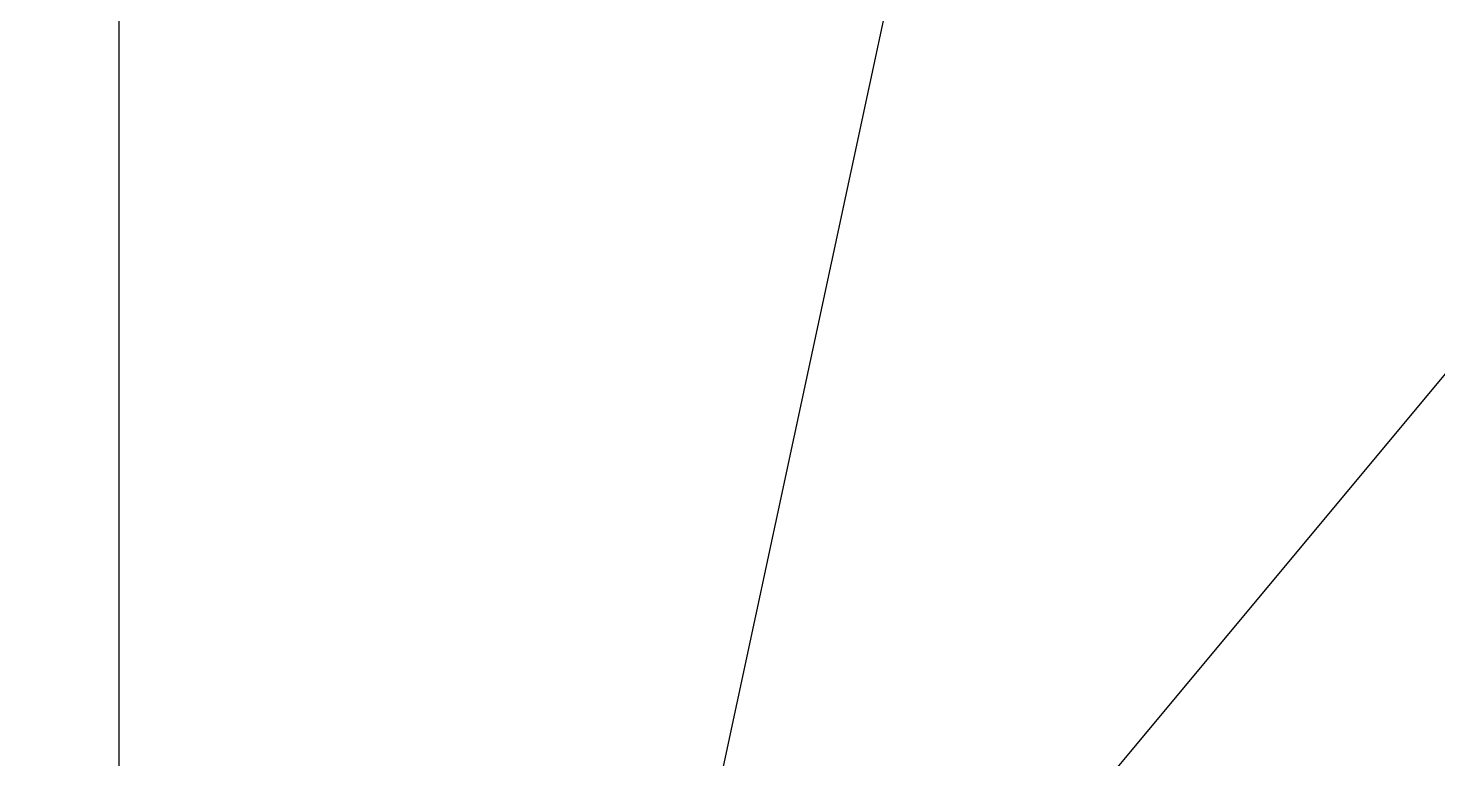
# Model space of a CAD drawing. Extents: x -439 to 3761, y 147 to 3065.
# Drawn here: x 1496.03 to 1525.36, y 2008.02 to 2023.22 of the extents above; entities that cross this region are included whole.
import ezdxf

# ---------------------------------------------------------------- set-up
doc = ezdxf.new("R2010")
doc.units = 0
doc.layers.add('TREE', color=3, linetype='CONTINUOUS')

msp = doc.modelspace()

# ---------------------------------------------------------------- hatches: boundary and pattern name
at = {"layer": 'TREE'}
h = msp.add_hatch(dxfattribs=at)
h.set_pattern_fill('AR-SAND', color=256, scale=6, style=0)
h.set_pattern_definition([(37.5, (-64.16, 405.9), (-9.6, 293.648), [0, -231.648, 0, -259.08, 0, -247.65]), (7.5, (-64.16, 405.9), (269.714, 430.095), [0, -124.968, 0, -208.788, 0, -80.01]), (327.5, (-251.6, 405.9), (474.595, 0.862), [0, -76.2, 0, -274.32, 0, -358.14]), (317.5, (-251.6, 405.9), (458.134, 133.76), [0, -38.1, 0, -179.832, 0, -205.74])])
edge = h.paths.add_edge_path()
edge.add_line((875.599, 2083.489), (875.599, 1133.489))
edge.add_line((1129.494, 2013.604), (1129.494, 1487.047))
edge.add_line((1553.663, 2013.604), (875.599, 2013.604))
edge.add_line((2395.599, 2021.19), (1728.368, 2021.19))
edge.add_line((2395.599, 2083.489), (2395.599, 1133.489))
edge.add_line((2147.849, 1487.047), (2147.849, 2021.19))
edge.add_line((1129.494, 1487.047), (2147.849, 1487.047))
edge.add_line((875.599, 1133.489), (2395.599, 1133.489))

# ---------------------------------------------------------------- linework, layer by layer
for p, q in [((1497.916, 2048.583), (1497.916, 2014.638)), ((1516.795, 2037.268), (1505.468, 1984.464)), ((1543.226, 2037.268), (1505.468, 1992.007)), ((1497.916, 2014.638), (1497.916, 1984.464))]:
    msp.add_line(p, q, dxfattribs=at)
msp.add_spline([(1394.884, 2764.862), (1416.828, 2723.767), (1477.175, 2699.11), (1575.925, 2622.4), (1600.612, 2463.5), (1597.869, 2129.264), (1578.668, 2003.24), (1562.21, 1951.187), (1496.377, 1959.406), (1430.544, 1932.009), (1405.856, 1912.297), (1436.03, 1928.735), (1447.002, 1920.516), (1452.488, 1923.256), (1331.794, 1852.025), (1370.197, 1876.682), (1370.197, 1887.641), (1438.773, 1912.297), (1493.634, 1934.215), (1512.835, 1928.735), (1512.835, 1917.777), (1477.175, 1904.079), (1460.717, 1873.942), (1482.661, 1904.079), (1515.578, 1906.818), (1449.745, 1791.753), (1515.578, 1857.505), (1526.55, 1868.463), (1537.522, 1854.765), (1534.779, 1654.237), (1540.265, 1599.444)], degree=3, dxfattribs=at)

doc.saveas('drawing.dxf')
